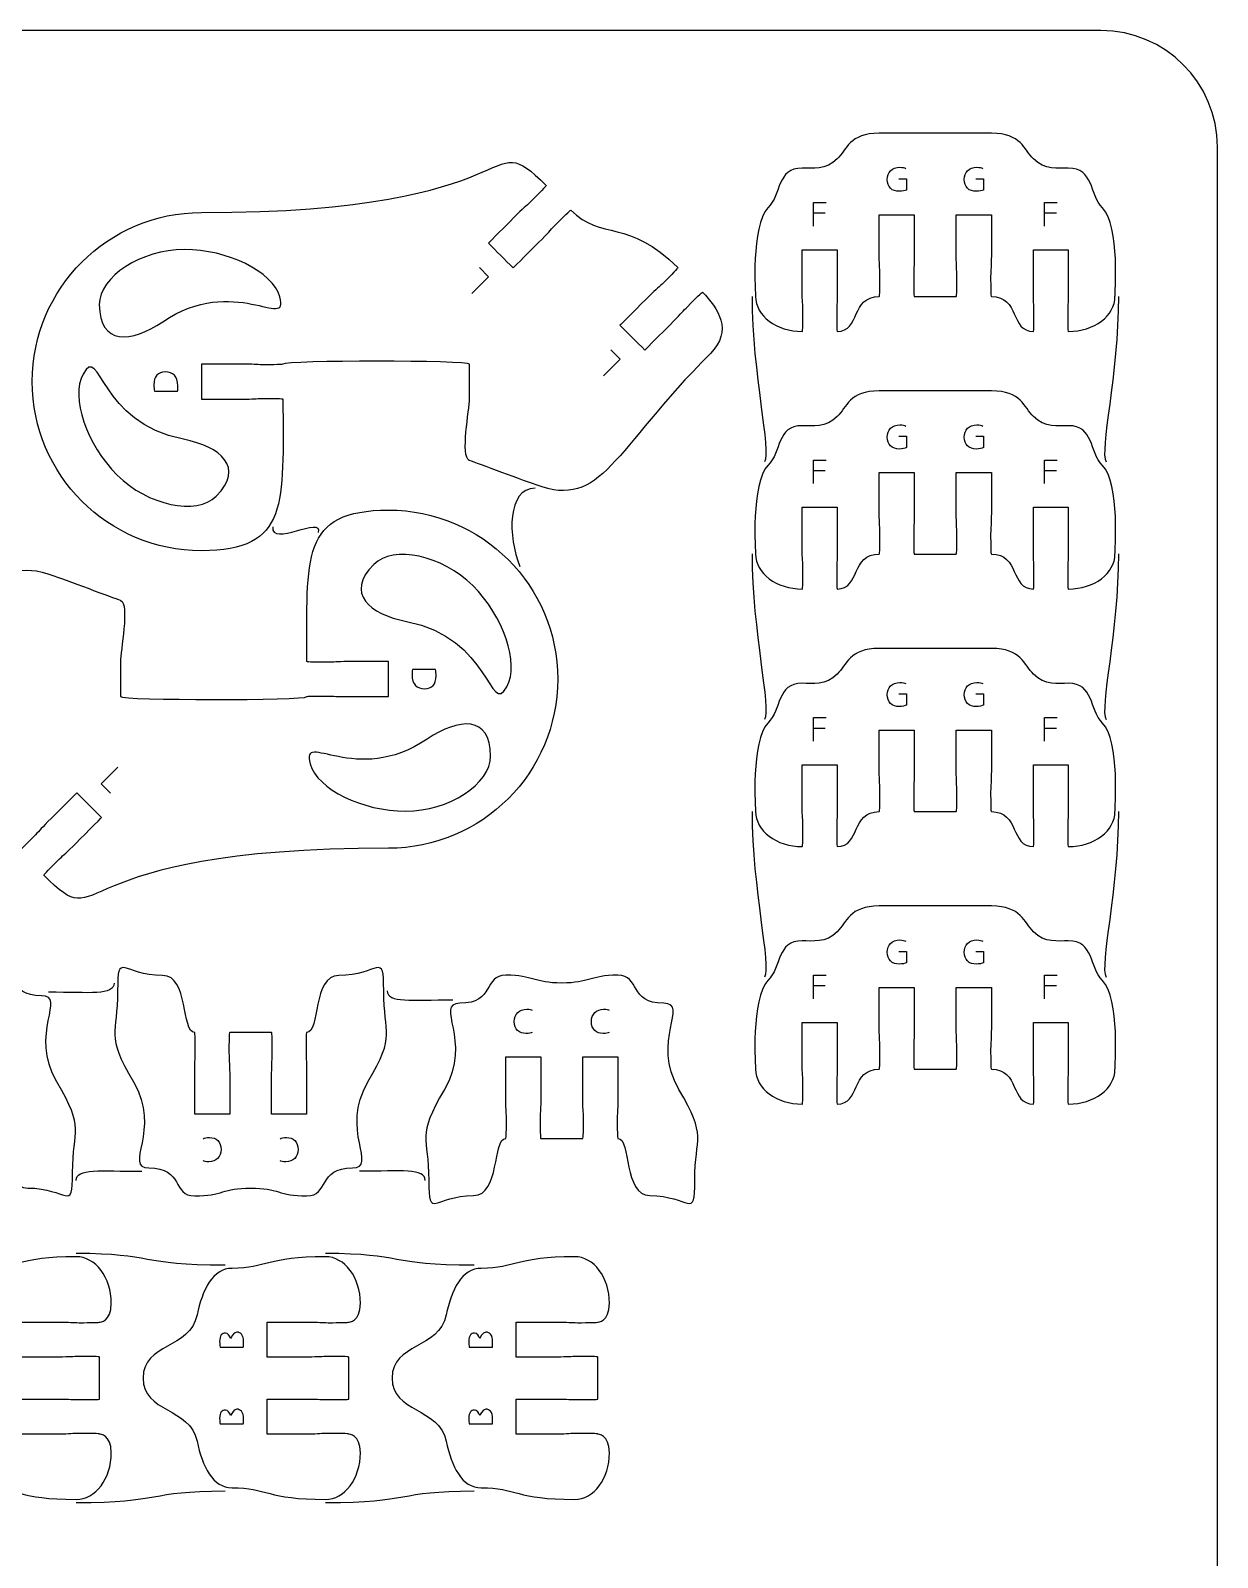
# Model space of a CAD drawing. Extents: x 0 to 250, y 0 to 300.
# Drawn here: x 148.3 to 250, y 169.1 to 300.1 of the extents above; entities that cross this region are included whole.
import ezdxf

# ---------------------------------------------------------------- set-up
doc = ezdxf.new("R2010")
doc.units = 0
doc.header["$MEASUREMENT"] = 0
doc.layers.add('DEFAULT', color=7, linetype='CONTINUOUS')

msp = doc.modelspace()

# ---------------------------------------------------------------- linework, layer by layer
at = {"layer": 'DEFAULT', "color": 250}
for points in [[(215.4, 283.28), (215.4, 285.3), (216.49, 285.3)], [(215.4, 284.41), (216.42, 284.41)], [(235.22, 283.28), (235.22, 285.3), (236.31, 285.3)], [(235.22, 284.41), (236.25, 284.41)], [(186.75, 279.72), (187.55, 278.92), (186.12, 277.49)], [(198.04, 272.67), (198.84, 271.87), (197.41, 270.45)], [(215.4, 261.19), (215.4, 263.21), (216.49, 263.21)], [(215.4, 262.32), (216.42, 262.32)], [(235.22, 261.19), (235.22, 263.21), (236.31, 263.21)], [(235.22, 262.32), (236.25, 262.32)], [(215.4, 239.1), (215.4, 241.12), (216.49, 241.12)], [(235.22, 239.1), (235.22, 241.12), (236.31, 241.12)], [(215.4, 240.23), (216.42, 240.23)], [(235.22, 240.23), (236.25, 240.23)], [(155.13, 234.65), (154.33, 235.44), (155.76, 236.87)], [(215.4, 217.01), (215.4, 219.03), (216.49, 219.03)], [(235.22, 217.01), (235.22, 219.03), (236.31, 219.03)], [(215.4, 218.14), (216.42, 218.14)], [(235.22, 218.14), (236.25, 218.14)]]:
    msp.add_lwpolyline(points, dxfattribs=at)
at = {"layer": 'DEFAULT', "color": 1}
for points, knots in [([(240.05, 0.05), (163.38, 0.05), (86.72, 0.05), (10.05, 0.05), (4.53, 0.05), (0.05, 4.53), (0.05, 10.05), (0.05, 103.38), (0.05, 196.72), (0.05, 290.05), (0.05, 295.57), (4.53, 300.05), (10.05, 300.05), (86.72, 300.05), (163.38, 300.05), (240.05, 300.05), (245.57, 300.05), (250.05, 295.57), (250.05, 290.05), (250.05, 196.72), (250.05, 103.38), (250.05, 10.05), (250.05, 4.53), (245.57, 0.05), (240.05, 0.05)], [0, 0, 0, 0, 651.968, 651.968, 651.968, 652.968, 652.968, 652.968, 1446.668, 1446.668, 1446.668, 1447.668, 1447.668, 1447.668, 2099.636, 2099.636, 2099.636, 2100.636, 2100.636, 2100.636, 2894.336, 2894.336, 2894.336, 2895.336, 2895.336, 2895.336, 2895.336]), ([(203.41, 275.12), (202.59, 274.3), (201.76, 273.47), (200.94, 272.65), (200.23, 273.35), (199.52, 274.06), (198.81, 274.77), (198.81, 274.77), (200.67, 276.63), (201.29, 277.25), (201.97, 277.93), (202.15, 278.03), (202.57, 278.45), (203.25, 279.13), (203.8, 279.68), (203.77, 279.72), (199.55, 283.93), (197.2, 282.04), (194.6, 284.64), (194.52, 284.62), (193.98, 284.09), (193.33, 283.44), (192.91, 283.02), (192.81, 282.85), (192.13, 282.17), (191.3, 281.34), (190.47, 280.52), (189.65, 279.69), (188.94, 280.4), (188.23, 281.11), (187.53, 281.82), (188.35, 282.64), (189.18, 283.47), (190, 284.29), (190.69, 284.98), (190.86, 285.08), (191.28, 285.49), (191.93, 286.14), (192.46, 286.68), (192.48, 286.76), (186.93, 292.3), (191.82, 284.44), (162.91, 284.44), (154.91, 284.44), (148.41, 277.95), (148.41, 269.94), (148.41, 261.93), (154.91, 255.44), (162.91, 255.44), (170.5, 255.44), (169.91, 259.51), (169.91, 268.44), (169.91, 268.49), (169.13, 268.49), (168.16, 268.49), (167.58, 268.49), (167.38, 268.44), (166.42, 268.44), (165.54, 268.44), (162.91, 268.44), (162.91, 268.44), (162.91, 269.44), (162.91, 270.44), (162.91, 271.44), (164.08, 271.44), (165.25, 271.44), (166.42, 271.44), (167.38, 271.44), (167.57, 271.39), (168.16, 271.39), (169.13, 271.39), (169.91, 271.39), (169.91, 271.44), (170.03, 271.77), (185.91, 271.77), (185.91, 271.44), (185.91, 270.44), (185.91, 269.44), (185.91, 268.44), (185.91, 267.63), (185.1, 263.47), (185.89, 263.18), (185.89, 263.18), (190.18, 261.61), (191.61, 261.08), (197.32, 258.98), (198.13, 263.92), (206.57, 272.36), (208.51, 274.3), (207.23, 276.25), (205.89, 277.6), (205.86, 277.63), (205.3, 277.08), (204.62, 276.39), (204.2, 275.98), (204.1, 275.81), (203.41, 275.12)], [1, 1, 1, 1, 10.929901, 10.929901, 10.929901, 19.440638, 19.440638, 19.440638, 20.440638, 20.440638, 20.440638, 21.440638, 21.440638, 21.440638, 22.440638, 22.440638, 22.440638, 23.440638, 23.440638, 23.440638, 24.440638, 24.440638, 24.440638, 25.440638, 25.440638, 25.440638, 35.369831, 35.369831, 35.369831, 43.879154, 43.879154, 43.879154, 53.809055, 53.809055, 53.809055, 54.809055, 54.809055, 54.809055, 55.809055, 55.809055, 55.809055, 56.809055, 56.809055, 56.809055, 57.809055, 57.809055, 57.809055, 58.809055, 58.809055, 58.809055, 59.809055, 59.809055, 59.809055, 60.809055, 60.809055, 60.809055, 61.809055, 61.809055, 61.809055, 62.809055, 62.809055, 62.809055, 71.316058, 71.316058, 71.316058, 81.258058, 81.258058, 81.258058, 82.258058, 82.258058, 82.258058, 83.258058, 83.258058, 83.258058, 84.258058, 84.258058, 84.258058, 92.757058, 92.757058, 92.757058, 93.757058, 93.757058, 93.757058, 94.757058, 94.757058, 94.757058, 95.757058, 95.757058, 95.757058, 96.757058, 96.757058, 96.757058, 97.757058, 97.757058, 97.757058, 98.757058, 98.757058, 98.757058, 98.757058]), ([(211.5, 284.84), (212.68, 286.02), (212.23, 288.25), (214.44, 288.25), (215.32, 288.25), (216.45, 288.04), (217.45, 289.04), (218.24, 289.83), (218.48, 291.24), (221.05, 291.24), (224.25, 291.24), (227.45, 291.24), (230.66, 291.24), (233.23, 291.24), (233.47, 289.83), (234.26, 289.04), (235.26, 288.04), (236.39, 288.25), (237.26, 288.25), (239.48, 288.25), (239.03, 286.02), (240.2, 284.84), (241.7, 283.35), (241.26, 277.25), (241.26, 277.25), (241.26, 275.59), (239.48, 274.24), (237.26, 274.24), (237.21, 274.24), (237.21, 275.03), (237.21, 275.99), (237.21, 276.58), (237.26, 276.78), (237.26, 277.74), (237.26, 278.91), (237.26, 280.08), (237.26, 281.25), (236.26, 281.25), (235.26, 281.25), (234.26, 281.25), (234.26, 280.08), (234.26, 278.91), (234.26, 277.74), (234.26, 276.78), (234.31, 276.58), (234.31, 275.99), (234.31, 275.03), (234.31, 274.24), (234.26, 274.24), (232.27, 274.24), (233.1, 277.24), (230.66, 277.24), (230.6, 277.24), (230.6, 278.03), (230.6, 278.99), (230.6, 279.58), (230.66, 279.77), (230.66, 280.74), (230.66, 281.91), (230.66, 283.08), (230.66, 284.24), (229.66, 284.24), (228.66, 284.24), (227.65, 284.24), (227.65, 283.08), (227.65, 281.91), (227.65, 280.74), (227.65, 279.77), (227.7, 279.58), (227.7, 278.99), (227.7, 278.03), (227.7, 277.24), (227.65, 277.24), (226.45, 277.24), (225.25, 277.24), (224.05, 277.24), (224, 277.24), (224, 278.03), (224, 278.99), (224, 279.58), (224.05, 279.77), (224.05, 280.74), (224.05, 281.91), (224.05, 283.08), (224.05, 284.24), (223.05, 284.24), (222.05, 284.24), (221.05, 284.24), (221.05, 283.08), (221.05, 281.91), (221.05, 280.74), (221.05, 279.77), (221.1, 279.58), (221.1, 278.99), (221.1, 278.03), (221.1, 277.24), (221.05, 277.24), (218.6, 277.24), (219.44, 274.24), (217.45, 274.24), (217.4, 274.24), (217.4, 275.03), (217.4, 275.99), (217.4, 276.58), (217.45, 276.78), (217.45, 277.74), (217.45, 278.91), (217.45, 280.08), (217.45, 281.25), (216.44, 281.25), (215.44, 281.25), (214.44, 281.25), (214.44, 280.08), (214.44, 278.91), (214.44, 277.74), (214.44, 276.78), (214.5, 276.58), (214.5, 275.99), (214.5, 275.03), (214.5, 274.24), (214.44, 274.24), (212.23, 274.24), (210.44, 275.59), (210.44, 277.25), (210.44, 277.25), (210.01, 283.35), (211.5, 284.84)], [1, 1, 1, 1, 2, 2, 2, 3, 3, 3, 4, 4, 4, 31.23, 31.23, 31.23, 32.23, 32.23, 32.23, 33.23, 33.23, 33.23, 34.23, 34.23, 34.23, 35.23, 35.23, 35.23, 36.23, 36.23, 36.23, 37.23, 37.23, 37.23, 38.23, 38.23, 38.23, 48.16, 48.16, 48.16, 56.67, 56.67, 56.67, 66.6, 66.6, 66.6, 67.6, 67.6, 67.6, 68.6, 68.6, 68.6, 69.6, 69.6, 69.6, 70.6, 70.6, 70.6, 71.6, 71.6, 71.6, 81.53, 81.53, 81.53, 90.04, 90.04, 90.04, 99.97, 99.97, 99.97, 100.97, 100.97, 100.97, 101.97, 101.97, 101.97, 112.18, 112.18, 112.18, 113.18, 113.18, 113.18, 114.18, 114.18, 114.18, 124.11, 124.11, 124.11, 132.62, 132.62, 132.62, 142.55, 142.55, 142.55, 143.55, 143.55, 143.55, 144.55, 144.55, 144.55, 145.55, 145.55, 145.55, 146.55, 146.55, 146.55, 147.55, 147.55, 147.55, 157.48, 157.48, 157.48, 165.99, 165.99, 165.99, 175.92, 175.92, 175.92, 176.92, 176.92, 176.92, 177.92, 177.92, 177.92, 178.92, 178.92, 178.92, 179.92, 179.92, 179.92, 179.92]), ([(169.64, 277.2), (170.47, 274.27), (165.7, 279.21), (159.6, 275.08), (156.9, 273.26), (154.16, 273.05), (154.16, 276.54), (154.16, 278.93), (157.76, 281.27), (161.45, 281.27), (165.14, 281.27), (169.02, 279.4), (169.64, 277.2)], [1, 1, 1, 1, 2, 2, 2, 3, 3, 3, 4, 4, 4, 5, 5, 5, 5]), ([(164.19, 260.11), (162.5, 258.42), (158.3, 259.32), (155.69, 261.92), (153.08, 264.53), (151.66, 268.6), (152.77, 270.59), (154.26, 273.25), (154.14, 266.38), (161.37, 264.99), (164.57, 264.37), (166.66, 262.58), (164.19, 260.11)], [1, 1, 1, 1, 2, 2, 2, 3, 3, 3, 4, 4, 4, 5, 5, 5, 5]), ([(211.5, 262.75), (212.68, 263.93), (212.23, 266.16), (214.44, 266.16), (215.32, 266.16), (216.45, 265.95), (217.45, 266.94), (218.24, 267.74), (218.48, 269.15), (221.05, 269.15), (224.25, 269.15), (227.45, 269.15), (230.66, 269.15), (233.23, 269.15), (233.47, 267.74), (234.26, 266.94), (235.26, 265.95), (236.39, 266.16), (237.26, 266.16), (239.48, 266.16), (239.03, 263.93), (240.2, 262.75), (241.7, 261.26), (241.26, 255.16), (241.26, 255.16), (241.26, 253.5), (239.48, 252.15), (237.26, 252.15), (237.21, 252.15), (237.21, 252.94), (237.21, 253.9), (237.21, 254.49), (237.26, 254.69), (237.26, 255.65), (237.26, 256.82), (237.26, 257.99), (237.26, 259.16), (236.26, 259.16), (235.26, 259.16), (234.26, 259.16), (234.26, 257.99), (234.26, 256.82), (234.26, 255.65), (234.26, 254.69), (234.31, 254.49), (234.31, 253.9), (234.31, 252.94), (234.31, 252.15), (234.26, 252.15), (232.27, 252.15), (233.1, 255.15), (230.66, 255.15), (230.6, 255.15), (230.6, 255.93), (230.6, 256.9), (230.6, 257.49), (230.66, 257.68), (230.66, 258.65), (230.66, 259.82), (230.66, 260.99), (230.66, 262.15), (229.66, 262.15), (228.66, 262.15), (227.65, 262.15), (227.65, 260.99), (227.65, 259.82), (227.65, 258.65), (227.65, 257.68), (227.7, 257.49), (227.7, 256.9), (227.7, 255.93), (227.7, 255.15), (227.65, 255.15), (226.45, 255.15), (225.25, 255.15), (224.05, 255.15), (224, 255.15), (224, 255.93), (224, 256.9), (224, 257.49), (224.05, 257.68), (224.05, 258.65), (224.05, 259.82), (224.05, 260.99), (224.05, 262.15), (223.05, 262.15), (222.05, 262.15), (221.05, 262.15), (221.05, 260.99), (221.05, 259.82), (221.05, 258.65), (221.05, 257.68), (221.1, 257.49), (221.1, 256.9), (221.1, 255.93), (221.1, 255.15), (221.05, 255.15), (218.6, 255.15), (219.44, 252.15), (217.45, 252.15), (217.4, 252.15), (217.4, 252.94), (217.4, 253.9), (217.4, 254.49), (217.45, 254.69), (217.45, 255.65), (217.45, 256.82), (217.45, 257.99), (217.45, 259.16), (216.44, 259.16), (215.44, 259.16), (214.44, 259.16), (214.44, 257.99), (214.44, 256.82), (214.44, 255.65), (214.44, 254.69), (214.5, 254.49), (214.5, 253.9), (214.5, 252.94), (214.5, 252.15), (214.44, 252.15), (212.23, 252.15), (210.44, 253.5), (210.44, 255.16), (210.44, 255.16), (210.01, 261.26), (211.5, 262.75)], [1, 1, 1, 1, 2, 2, 2, 3, 3, 3, 4, 4, 4, 31.23, 31.23, 31.23, 32.23, 32.23, 32.23, 33.23, 33.23, 33.23, 34.23, 34.23, 34.23, 35.23, 35.23, 35.23, 36.23, 36.23, 36.23, 37.23, 37.23, 37.23, 38.23, 38.23, 38.23, 48.16, 48.16, 48.16, 56.67, 56.67, 56.67, 66.6, 66.6, 66.6, 67.6, 67.6, 67.6, 68.6, 68.6, 68.6, 69.6, 69.6, 69.6, 70.6, 70.6, 70.6, 71.6, 71.6, 71.6, 81.53, 81.53, 81.53, 90.04, 90.04, 90.04, 99.97, 99.97, 99.97, 100.97, 100.97, 100.97, 101.97, 101.97, 101.97, 112.18, 112.18, 112.18, 113.18, 113.18, 113.18, 114.18, 114.18, 114.18, 124.11, 124.11, 124.11, 132.62, 132.62, 132.62, 142.55, 142.55, 142.55, 143.55, 143.55, 143.55, 144.55, 144.55, 144.55, 145.55, 145.55, 145.55, 146.55, 146.55, 146.55, 147.55, 147.55, 147.55, 157.48, 157.48, 157.48, 165.99, 165.99, 165.99, 175.92, 175.92, 175.92, 176.92, 176.92, 176.92, 177.92, 177.92, 177.92, 178.92, 178.92, 178.92, 179.92, 179.92, 179.92, 179.92]), ([(138.47, 239.24), (139.29, 240.07), (140.12, 240.89), (140.94, 241.72), (141.65, 241.01), (142.36, 240.3), (143.07, 239.6), (143.07, 239.6), (141.21, 237.74), (140.59, 237.12), (139.9, 236.44), (139.73, 236.34), (139.31, 235.92), (138.63, 235.24), (138.08, 234.68), (138.11, 234.65), (142.33, 230.43), (144.68, 232.33), (147.28, 229.72), (147.36, 229.74), (147.9, 230.27), (148.55, 230.93), (148.96, 231.34), (149.07, 231.51), (149.75, 232.2), (150.37, 232.82), (152.23, 234.67), (152.23, 234.67), (152.94, 233.96), (153.64, 233.26), (154.35, 232.55), (154.35, 232.55), (152.5, 230.69), (151.88, 230.07), (151.19, 229.39), (151.02, 229.29), (150.6, 228.87), (149.95, 228.22), (149.42, 227.69), (149.4, 227.6), (154.94, 222.06), (150.06, 229.93), (178.97, 229.92), (186.97, 229.92), (193.46, 236.41), (193.47, 244.42), (193.47, 252.43), (186.97, 258.92), (178.97, 258.92), (171.38, 258.92), (171.97, 254.86), (171.97, 245.93), (171.97, 245.87), (172.75, 245.87), (173.72, 245.87), (174.3, 245.88), (174.5, 245.92), (175.46, 245.93), (176.34, 245.93), (178.97, 245.93), (178.97, 245.93), (178.97, 244.92), (178.97, 243.92), (178.97, 242.92), (177.8, 242.92), (176.63, 242.92), (175.46, 242.92), (174.5, 242.92), (174.31, 242.97), (173.72, 242.97), (172.75, 242.97), (171.97, 242.97), (171.97, 242.92), (171.84, 242.59), (155.97, 242.6), (155.97, 242.92), (155.97, 243.92), (155.97, 244.92), (155.97, 245.92), (155.97, 246.73), (156.77, 250.9), (155.99, 251.18), (155.99, 251.18), (151.7, 252.76), (150.27, 253.29), (144.56, 255.39), (143.75, 250.45), (135.3, 242), (133.37, 240.07), (134.65, 238.11), (135.99, 236.77), (136.02, 236.74), (136.58, 237.29), (137.26, 237.97), (137.68, 238.39), (137.78, 238.56), (138.47, 239.24)], [0, 0, 0, 0, 9.929901, 9.929901, 9.929901, 18.440638, 18.440638, 18.440638, 19.440638, 19.440638, 19.440638, 20.440638, 20.440638, 20.440638, 21.440638, 21.440638, 21.440638, 22.440638, 22.440638, 22.440638, 23.440638, 23.440638, 23.440638, 24.440638, 24.440638, 24.440638, 25.440638, 25.440638, 25.440638, 33.949961, 33.949961, 33.949961, 34.949961, 34.949961, 34.949961, 35.949961, 35.949961, 35.949961, 36.949961, 36.949961, 36.949961, 37.949961, 37.949961, 37.949961, 38.949961, 38.949961, 38.949961, 39.949961, 39.949961, 39.949961, 40.949961, 40.949961, 40.949961, 41.949961, 41.949961, 41.949961, 42.949961, 42.949961, 42.949961, 43.949961, 43.949961, 43.949961, 52.456964, 52.456964, 52.456964, 62.398964, 62.398964, 62.398964, 63.398964, 63.398964, 63.398964, 64.398964, 64.398964, 64.398964, 65.398964, 65.398964, 65.398964, 73.898964, 73.898964, 73.898964, 74.898964, 74.898964, 74.898964, 75.898964, 75.898964, 75.898964, 76.898964, 76.898964, 76.898964, 77.898964, 77.898964, 77.898964, 78.898964, 78.898964, 78.898964, 79.898964, 79.898964, 79.898964, 79.898964]), ([(177.69, 254.25), (179.38, 255.95), (183.58, 255.05), (186.19, 252.44), (188.8, 249.83), (190.22, 245.77), (189.11, 243.77), (187.62, 241.11), (187.74, 247.99), (180.51, 249.38), (177.31, 249.99), (175.22, 251.79), (177.69, 254.25)], [1, 1, 1, 1, 2, 2, 2, 3, 3, 3, 4, 4, 4, 5, 5, 5, 5]), ([(211.5, 240.66), (212.68, 241.83), (212.23, 244.07), (214.44, 244.07), (215.32, 244.07), (216.45, 243.86), (217.45, 244.85), (218.24, 245.65), (218.48, 247.06), (221.05, 247.06), (224.25, 247.06), (227.45, 247.06), (230.66, 247.06), (233.23, 247.06), (233.47, 245.65), (234.26, 244.85), (235.26, 243.86), (236.39, 244.07), (237.26, 244.07), (239.48, 244.07), (239.03, 241.83), (240.2, 240.66), (241.7, 239.17), (241.26, 233.06), (241.26, 233.06), (241.26, 231.41), (239.48, 230.06), (237.26, 230.06), (237.21, 230.06), (237.21, 230.85), (237.21, 231.81), (237.21, 232.4), (237.26, 232.6), (237.26, 233.56), (237.26, 234.73), (237.26, 235.9), (237.26, 237.07), (236.26, 237.07), (235.26, 237.07), (234.26, 237.07), (234.26, 235.9), (234.26, 234.73), (234.26, 233.56), (234.26, 232.6), (234.31, 232.4), (234.31, 231.81), (234.31, 230.85), (234.31, 230.06), (234.26, 230.06), (232.27, 230.06), (233.1, 233.06), (230.66, 233.06), (230.6, 233.06), (230.6, 233.84), (230.6, 234.81), (230.6, 235.4), (230.66, 235.59), (230.66, 236.56), (230.66, 237.73), (230.66, 238.9), (230.66, 240.06), (229.66, 240.06), (228.66, 240.06), (227.65, 240.06), (227.65, 238.9), (227.65, 237.73), (227.65, 236.56), (227.65, 235.59), (227.7, 235.4), (227.7, 234.81), (227.7, 233.84), (227.7, 233.06), (227.65, 233.06), (226.45, 233.06), (225.25, 233.06), (224.05, 233.06), (224, 233.06), (224, 233.84), (224, 234.81), (224, 235.4), (224.05, 235.59), (224.05, 236.56), (224.05, 237.73), (224.05, 238.9), (224.05, 240.06), (223.05, 240.06), (222.05, 240.06), (221.05, 240.06), (221.05, 238.9), (221.05, 237.73), (221.05, 236.56), (221.05, 235.59), (221.1, 235.4), (221.1, 234.81), (221.1, 233.84), (221.1, 233.06), (221.05, 233.06), (218.6, 233.06), (219.44, 230.06), (217.45, 230.06), (217.4, 230.06), (217.4, 230.85), (217.4, 231.81), (217.4, 232.4), (217.45, 232.6), (217.45, 233.56), (217.45, 234.73), (217.45, 235.9), (217.45, 237.07), (216.44, 237.07), (215.44, 237.07), (214.44, 237.07), (214.44, 235.9), (214.44, 234.73), (214.44, 233.56), (214.44, 232.6), (214.5, 232.4), (214.5, 231.81), (214.5, 230.85), (214.5, 230.06), (214.44, 230.06), (212.23, 230.06), (210.44, 231.41), (210.44, 233.06), (210.44, 233.06), (210.01, 239.17), (211.5, 240.66)], [1, 1, 1, 1, 2, 2, 2, 3, 3, 3, 4, 4, 4, 31.23, 31.23, 31.23, 32.23, 32.23, 32.23, 33.23, 33.23, 33.23, 34.23, 34.23, 34.23, 35.23, 35.23, 35.23, 36.23, 36.23, 36.23, 37.23, 37.23, 37.23, 38.23, 38.23, 38.23, 48.16, 48.16, 48.16, 56.67, 56.67, 56.67, 66.6, 66.6, 66.6, 67.6, 67.6, 67.6, 68.6, 68.6, 68.6, 69.6, 69.6, 69.6, 70.6, 70.6, 70.6, 71.6, 71.6, 71.6, 81.53, 81.53, 81.53, 90.04, 90.04, 90.04, 99.97, 99.97, 99.97, 100.97, 100.97, 100.97, 101.97, 101.97, 101.97, 112.18, 112.18, 112.18, 113.18, 113.18, 113.18, 114.18, 114.18, 114.18, 124.11, 124.11, 124.11, 132.62, 132.62, 132.62, 142.55, 142.55, 142.55, 143.55, 143.55, 143.55, 144.55, 144.55, 144.55, 145.55, 145.55, 145.55, 146.55, 146.55, 146.55, 147.55, 147.55, 147.55, 157.48, 157.48, 157.48, 165.99, 165.99, 165.99, 175.92, 175.92, 175.92, 176.92, 176.92, 176.92, 177.92, 177.92, 177.92, 178.92, 178.92, 178.92, 179.92, 179.92, 179.92, 179.92]), ([(172.24, 237.16), (171.41, 240.1), (176.18, 235.15), (182.28, 239.28), (184.98, 241.11), (187.72, 241.32), (187.72, 237.83), (187.72, 235.43), (184.11, 233.1), (180.43, 233.1), (176.74, 233.1), (172.86, 234.97), (172.24, 237.16)], [1, 1, 1, 1, 2, 2, 2, 3, 3, 3, 4, 4, 4, 5, 5, 5, 5]), ([(211.5, 218.57), (212.68, 219.74), (212.23, 221.98), (214.44, 221.98), (215.32, 221.98), (216.45, 221.77), (217.45, 222.76), (218.24, 223.56), (218.48, 224.97), (221.05, 224.97), (224.25, 224.97), (227.45, 224.97), (230.66, 224.97), (233.23, 224.97), (233.47, 223.56), (234.26, 222.76), (235.26, 221.77), (236.39, 221.98), (237.26, 221.98), (239.48, 221.98), (239.03, 219.74), (240.2, 218.57), (241.7, 217.08), (241.26, 210.97), (241.26, 210.97), (241.26, 209.32), (239.48, 207.97), (237.26, 207.97), (237.21, 207.97), (237.21, 208.76), (237.21, 209.72), (237.21, 210.31), (237.26, 210.51), (237.26, 211.47), (237.26, 212.64), (237.26, 213.81), (237.26, 214.98), (236.26, 214.98), (235.26, 214.98), (234.26, 214.98), (234.26, 213.81), (234.26, 212.64), (234.26, 211.47), (234.26, 210.51), (234.31, 210.31), (234.31, 209.72), (234.31, 208.76), (234.31, 207.97), (234.26, 207.97), (232.27, 207.97), (233.1, 210.97), (230.66, 210.97), (230.6, 210.97), (230.6, 211.75), (230.6, 212.72), (230.6, 213.31), (230.66, 213.5), (230.66, 214.47), (230.66, 215.64), (230.66, 216.81), (230.66, 217.97), (229.66, 217.97), (228.66, 217.97), (227.65, 217.97), (227.65, 216.81), (227.65, 215.64), (227.65, 214.47), (227.65, 213.5), (227.7, 213.31), (227.7, 212.72), (227.7, 211.75), (227.7, 210.97), (227.65, 210.97), (226.45, 210.97), (225.25, 210.97), (224.05, 210.97), (224, 210.97), (224, 211.75), (224, 212.72), (224, 213.31), (224.05, 213.5), (224.05, 214.47), (224.05, 215.64), (224.05, 216.81), (224.05, 217.97), (223.05, 217.97), (222.05, 217.97), (221.05, 217.97), (221.05, 216.81), (221.05, 215.64), (221.05, 214.47), (221.05, 213.5), (221.1, 213.31), (221.1, 212.72), (221.1, 211.75), (221.1, 210.97), (221.05, 210.97), (218.6, 210.97), (219.44, 207.97), (217.45, 207.97), (217.4, 207.97), (217.4, 208.76), (217.4, 209.72), (217.4, 210.31), (217.45, 210.51), (217.45, 211.47), (217.45, 212.64), (217.45, 213.81), (217.45, 214.98), (216.44, 214.98), (215.44, 214.98), (214.44, 214.98), (214.44, 213.81), (214.44, 212.64), (214.44, 211.47), (214.44, 210.51), (214.5, 210.31), (214.5, 209.72), (214.5, 208.76), (214.5, 207.97), (214.44, 207.97), (212.23, 207.97), (210.44, 209.32), (210.44, 210.97), (210.44, 210.97), (210.01, 217.08), (211.5, 218.57)], [1, 1, 1, 1, 2, 2, 2, 3, 3, 3, 4, 4, 4, 31.23, 31.23, 31.23, 32.23, 32.23, 32.23, 33.23, 33.23, 33.23, 34.23, 34.23, 34.23, 35.23, 35.23, 35.23, 36.23, 36.23, 36.23, 37.23, 37.23, 37.23, 38.23, 38.23, 38.23, 48.16, 48.16, 48.16, 56.67, 56.67, 56.67, 66.6, 66.6, 66.6, 67.6, 67.6, 67.6, 68.6, 68.6, 68.6, 69.6, 69.6, 69.6, 70.6, 70.6, 70.6, 71.6, 71.6, 71.6, 81.53, 81.53, 81.53, 90.04, 90.04, 90.04, 99.97, 99.97, 99.97, 100.97, 100.97, 100.97, 101.97, 101.97, 101.97, 112.18, 112.18, 112.18, 113.18, 113.18, 113.18, 114.18, 114.18, 114.18, 124.11, 124.11, 124.11, 132.62, 132.62, 132.62, 142.55, 142.55, 142.55, 143.55, 143.55, 143.55, 144.55, 144.55, 144.55, 145.55, 145.55, 145.55, 146.55, 146.55, 146.55, 147.55, 147.55, 147.55, 157.48, 157.48, 157.48, 165.99, 165.99, 165.99, 175.92, 175.92, 175.92, 176.92, 176.92, 176.92, 177.92, 177.92, 177.92, 178.92, 178.92, 178.92, 179.92, 179.92, 179.92, 179.92]), ([(171.94, 214.11), (173.11, 214.11), (172.42, 219.01), (174.7, 219.01), (178.14, 219.01), (178.55, 221.19), (178.55, 217.7), (178.55, 213.84), (179.66, 214.08), (177.2, 209.89), (174.76, 205.75), (178.12, 202.51), (175.87, 202.51), (172.88, 202.51), (173.89, 200.1), (171.94, 200.1), (169.54, 200.1), (169.54, 200.78), (167.14, 200.78), (164.74, 200.78), (164.74, 200.1), (162.34, 200.1), (160.4, 200.1), (161.4, 202.51), (158.41, 202.51), (156.17, 202.51), (159.52, 205.75), (157.09, 209.89), (154.62, 214.08), (155.73, 213.84), (155.73, 217.7), (155.73, 221.19), (156.14, 219.01), (159.59, 219.01), (161.87, 219.01), (161.17, 214.11), (162.34, 214.11), (162.38, 214.11), (162.38, 213.32), (162.38, 212.36), (162.38, 211.77), (162.34, 211.57), (162.34, 210.61), (162.34, 209.44), (162.34, 208.27), (162.34, 207.11), (163.34, 207.11), (164.34, 207.11), (165.34, 207.11), (165.34, 208.27), (165.34, 209.44), (165.34, 210.61), (165.34, 211.57), (165.28, 211.77), (165.28, 212.36), (165.28, 213.32), (165.28, 214.11), (165.34, 214.11), (166.54, 214.11), (167.74, 214.11), (168.94, 214.11), (168.99, 214.11), (168.99, 213.32), (168.99, 212.36), (168.99, 211.77), (168.94, 211.57), (168.94, 210.61), (168.94, 209.44), (168.94, 208.27), (168.94, 207.11), (169.94, 207.11), (170.94, 207.11), (171.94, 207.11), (171.94, 208.27), (171.94, 209.44), (171.94, 210.61), (171.94, 211.57), (171.89, 211.77), (171.89, 212.36), (171.89, 213.32), (171.89, 214.11), (171.94, 214.11)], [1, 1, 1, 1, 2, 2, 2, 3, 3, 3, 4, 4, 4, 5, 5, 5, 6, 6, 6, 7, 7, 7, 8, 8, 8, 9, 9, 9, 10, 10, 10, 11, 11, 11, 12, 12, 12, 13, 13, 13, 14, 14, 14, 15, 15, 15, 24.93, 24.93, 24.93, 33.44, 33.44, 33.44, 43.37, 43.37, 43.37, 44.37, 44.37, 44.37, 45.37, 45.37, 45.37, 55.58, 55.58, 55.58, 56.58, 56.58, 56.58, 57.58, 57.58, 57.58, 67.51, 67.51, 67.51, 76.02, 76.02, 76.02, 85.95, 85.95, 85.95, 86.95, 86.95, 86.95, 87.95, 87.95, 87.95, 87.95]), ([(135.66, 205.68), (134.5, 205.68), (135.19, 200.78), (132.91, 200.78), (129.46, 200.78), (129.05, 198.6), (129.05, 202.08), (129.05, 205.94), (127.94, 205.71), (130.41, 209.89), (132.84, 214.04), (129.48, 217.27), (131.73, 217.27), (134.72, 217.27), (133.72, 219.68), (135.66, 219.68), (138.06, 219.68), (138.06, 219.01), (140.46, 219.01), (142.87, 219.01), (142.87, 219.68), (145.27, 219.68), (147.21, 219.68), (146.2, 217.27), (149.2, 217.27), (151.44, 217.27), (148.08, 214.04), (150.52, 209.89), (152.98, 205.71), (151.87, 205.94), (151.87, 202.08), (151.87, 198.6), (151.46, 200.78), (148.02, 200.78), (145.74, 200.78), (146.43, 205.68), (145.27, 205.68), (145.22, 205.68), (145.22, 206.46), (145.22, 207.43), (145.22, 208.02), (145.27, 208.21), (145.27, 209.18), (145.27, 210.35), (145.27, 211.51), (145.27, 212.68), (144.27, 212.68), (143.27, 212.68), (142.27, 212.68), (142.27, 211.51), (142.27, 210.35), (142.27, 209.18), (142.27, 208.21), (142.32, 208.02), (142.32, 207.43), (142.32, 206.46), (142.32, 205.68), (142.27, 205.68), (141.07, 205.68), (139.86, 205.68), (138.66, 205.68), (138.61, 205.68), (138.61, 206.46), (138.61, 207.43), (138.61, 208.02), (138.66, 208.21), (138.66, 209.18), (138.66, 210.35), (138.66, 211.51), (138.66, 212.68), (137.66, 212.68), (136.66, 212.68), (135.66, 212.68), (135.66, 211.51), (135.66, 210.35), (135.66, 209.18), (135.66, 208.21), (135.71, 208.02), (135.71, 207.43), (135.71, 206.46), (135.71, 205.68), (135.66, 205.68)], [1, 1, 1, 1, 2, 2, 2, 3, 3, 3, 4, 4, 4, 5, 5, 5, 6, 6, 6, 7, 7, 7, 8, 8, 8, 9, 9, 9, 10, 10, 10, 11, 11, 11, 12, 12, 12, 13, 13, 13, 14, 14, 14, 15, 15, 15, 24.93, 24.93, 24.93, 33.44, 33.44, 33.44, 43.37, 43.37, 43.37, 44.37, 44.37, 44.37, 45.37, 45.37, 45.37, 55.58, 55.58, 55.58, 56.58, 56.58, 56.58, 57.58, 57.58, 57.58, 67.51, 67.51, 67.51, 76.02, 76.02, 76.02, 85.95, 85.95, 85.95, 86.95, 86.95, 86.95, 87.95, 87.95, 87.95, 87.95]), ([(189.02, 205.03), (187.86, 205.03), (188.54, 200.13), (186.26, 200.13), (182.82, 200.13), (182.41, 197.94), (182.41, 201.43), (182.41, 205.29), (181.3, 205.06), (183.76, 209.24), (186.2, 213.39), (182.84, 216.62), (185.09, 216.62), (188.08, 216.62), (187.08, 219.03), (189.02, 219.03), (191.42, 219.03), (191.42, 218.36), (193.82, 218.36), (196.22, 218.36), (196.22, 219.03), (198.63, 219.03), (200.57, 219.03), (199.56, 216.62), (202.56, 216.62), (204.8, 216.62), (201.44, 213.39), (203.87, 209.24), (206.34, 205.06), (205.23, 205.29), (205.23, 201.43), (205.23, 197.94), (204.82, 200.13), (201.37, 200.13), (199.09, 200.13), (199.79, 205.03), (198.63, 205.03), (198.58, 205.03), (198.58, 205.81), (198.58, 206.78), (198.58, 207.37), (198.63, 207.56), (198.63, 208.53), (198.63, 209.7), (198.63, 210.86), (198.63, 212.03), (197.62, 212.03), (196.62, 212.03), (195.62, 212.03), (195.62, 210.86), (195.62, 209.7), (195.62, 208.53), (195.62, 207.56), (195.68, 207.37), (195.68, 206.78), (195.68, 205.81), (195.68, 205.03), (195.62, 205.03), (194.42, 205.03), (193.22, 205.03), (192.02, 205.03), (191.97, 205.03), (191.97, 205.81), (191.97, 206.78), (191.97, 207.37), (192.02, 207.56), (192.02, 208.53), (192.02, 209.7), (192.02, 210.86), (192.02, 212.03), (191.02, 212.03), (190.02, 212.03), (189.02, 212.03), (189.02, 210.86), (189.02, 209.7), (189.02, 208.53), (189.02, 207.56), (189.07, 207.37), (189.07, 206.78), (189.07, 205.81), (189.07, 205.03), (189.02, 205.03)], [1, 1, 1, 1, 2, 2, 2, 3, 3, 3, 4, 4, 4, 5, 5, 5, 6, 6, 6, 7, 7, 7, 8, 8, 8, 9, 9, 9, 10, 10, 10, 11, 11, 11, 12, 12, 12, 13, 13, 13, 14, 14, 14, 15, 15, 15, 24.93, 24.93, 24.93, 33.44, 33.44, 33.44, 43.37, 43.37, 43.37, 44.37, 44.37, 44.37, 45.37, 45.37, 45.37, 55.58, 55.58, 55.58, 56.58, 56.58, 56.58, 57.58, 57.58, 57.58, 67.51, 67.51, 67.51, 76.02, 76.02, 76.02, 85.95, 85.95, 85.95, 86.95, 86.95, 86.95, 87.95, 87.95, 87.95, 87.95]), ([(154.19, 189.28), (154.19, 189.23), (153.4, 189.23), (152.44, 189.23), (151.85, 189.23), (151.65, 189.28), (150.69, 189.28), (149.52, 189.28), (148.35, 189.28), (147.18, 189.28), (147.18, 188.28), (147.18, 187.28), (147.18, 186.28), (148.35, 186.28), (149.52, 186.28), (150.69, 186.28), (151.65, 186.28), (151.85, 186.33), (152.44, 186.33), (153.4, 186.33), (154.19, 186.33), (154.19, 186.28), (154.19, 185.08), (154.19, 183.88), (154.19, 182.68), (154.19, 182.63), (153.4, 182.63), (152.44, 182.63), (151.85, 182.63), (151.65, 182.68), (150.69, 182.68), (149.52, 182.68), (148.35, 182.68), (147.18, 182.68), (147.18, 181.68), (147.18, 180.68), (147.18, 179.67), (148.35, 179.67), (149.52, 179.67), (150.69, 179.67), (151.65, 179.67), (151.85, 179.73), (152.44, 179.73), (153.4, 179.73), (154.19, 179.73), (154.19, 179.67), (154.19, 179.67), (155.19, 179.67), (155.19, 178.07), (155.19, 175.86), (153.84, 174.07), (152.18, 174.07), (147.18, 174.07), (147.18, 175.07), (144.18, 175.07), (142.52, 175.07), (141.63, 176.9), (141.18, 179.07), (140.57, 182), (136.55, 181.48), (136.55, 184.48), (136.55, 187.47), (140.57, 186.96), (141.18, 189.89), (141.63, 192.05), (142.52, 193.89), (144.18, 193.89), (147.18, 193.89), (147.18, 194.89), (152.18, 194.89), (153.84, 194.89), (155.19, 193.1), (155.19, 190.89), (155.19, 189.28), (154.19, 189.28), (154.19, 189.28)], [1, 1, 1, 1, 2, 2, 2, 3, 3, 3, 12.93, 12.93, 12.93, 21.44, 21.44, 21.44, 31.37, 31.37, 31.37, 32.37, 32.37, 32.37, 33.37, 33.37, 33.37, 43.58, 43.58, 43.58, 44.58, 44.58, 44.58, 45.58, 45.58, 45.58, 55.51, 55.51, 55.51, 64.02, 64.02, 64.02, 73.95, 73.95, 73.95, 74.95, 74.95, 74.95, 75.95, 75.95, 75.95, 76.95, 76.95, 76.95, 77.95, 77.95, 77.95, 78.95, 78.95, 78.95, 79.95, 79.95, 79.95, 80.95, 80.95, 80.95, 81.95, 81.95, 81.95, 82.95, 82.95, 82.95, 83.95, 83.95, 83.95, 84.95, 84.95, 84.95, 85.95, 85.95, 85.95, 85.95]), ([(175.55, 189.28), (175.55, 189.23), (174.77, 189.23), (173.8, 189.23), (173.21, 189.23), (173.02, 189.28), (172.05, 189.28), (170.88, 189.28), (169.71, 189.28), (168.55, 189.28), (168.55, 188.28), (168.55, 187.28), (168.55, 186.28), (169.71, 186.28), (170.88, 186.28), (172.05, 186.28), (173.02, 186.28), (173.21, 186.33), (173.8, 186.33), (174.77, 186.33), (175.55, 186.33), (175.55, 186.28), (175.55, 185.08), (175.55, 183.88), (175.55, 182.68), (175.55, 182.63), (174.77, 182.63), (173.8, 182.63), (173.21, 182.63), (173.02, 182.68), (172.05, 182.68), (170.88, 182.68), (169.71, 182.68), (168.55, 182.68), (168.55, 181.68), (168.55, 180.68), (168.55, 179.67), (169.71, 179.67), (170.88, 179.67), (172.05, 179.67), (173.02, 179.67), (173.21, 179.73), (173.8, 179.73), (174.77, 179.73), (175.55, 179.73), (175.55, 179.67), (175.55, 179.67), (176.55, 179.67), (176.55, 178.07), (176.55, 175.86), (175.2, 174.07), (173.55, 174.07), (168.55, 174.07), (168.55, 175.07), (165.55, 175.07), (163.89, 175.07), (162.99, 176.9), (162.54, 179.07), (161.94, 182), (157.91, 181.48), (157.91, 184.48), (157.91, 187.47), (161.94, 186.96), (162.54, 189.89), (162.99, 192.05), (163.89, 193.89), (165.55, 193.89), (168.55, 193.89), (168.55, 194.89), (173.55, 194.89), (175.2, 194.89), (176.55, 193.1), (176.55, 190.89), (176.55, 189.28), (175.55, 189.28), (175.55, 189.28)], [1, 1, 1, 1, 2, 2, 2, 3, 3, 3, 12.93, 12.93, 12.93, 21.44, 21.44, 21.44, 31.37, 31.37, 31.37, 32.37, 32.37, 32.37, 33.37, 33.37, 33.37, 43.58, 43.58, 43.58, 44.58, 44.58, 44.58, 45.58, 45.58, 45.58, 55.51, 55.51, 55.51, 64.02, 64.02, 64.02, 73.95, 73.95, 73.95, 74.95, 74.95, 74.95, 75.95, 75.95, 75.95, 76.95, 76.95, 76.95, 77.95, 77.95, 77.95, 78.95, 78.95, 78.95, 79.95, 79.95, 79.95, 80.95, 80.95, 80.95, 81.95, 81.95, 81.95, 82.95, 82.95, 82.95, 83.95, 83.95, 83.95, 84.95, 84.95, 84.95, 85.95, 85.95, 85.95, 85.95]), ([(196.91, 189.28), (196.91, 189.23), (196.13, 189.23), (195.16, 189.23), (194.57, 189.23), (194.38, 189.28), (193.41, 189.28), (192.24, 189.28), (191.08, 189.28), (189.91, 189.28), (189.91, 188.28), (189.91, 187.28), (189.91, 186.28), (191.08, 186.28), (192.24, 186.28), (193.41, 186.28), (194.38, 186.28), (194.57, 186.33), (195.16, 186.33), (196.13, 186.33), (196.91, 186.33), (196.91, 186.28), (196.91, 185.08), (196.91, 183.88), (196.91, 182.68), (196.91, 182.63), (196.13, 182.63), (195.16, 182.63), (194.57, 182.63), (194.38, 182.68), (193.41, 182.68), (192.24, 182.68), (191.08, 182.68), (189.91, 182.68), (189.91, 181.68), (189.91, 180.68), (189.91, 179.67), (191.08, 179.67), (192.24, 179.67), (193.41, 179.67), (194.38, 179.67), (194.57, 179.73), (195.16, 179.73), (196.13, 179.73), (196.91, 179.73), (196.91, 179.67), (196.91, 179.67), (197.91, 179.67), (197.91, 178.07), (197.91, 175.86), (196.57, 174.07), (194.91, 174.07), (189.91, 174.07), (189.91, 175.07), (186.91, 175.07), (185.25, 175.07), (184.35, 176.9), (183.91, 179.07), (183.3, 182), (179.27, 181.48), (179.27, 184.48), (179.27, 187.47), (183.3, 186.96), (183.91, 189.89), (184.35, 192.05), (185.25, 193.89), (186.91, 193.89), (189.91, 193.89), (189.91, 194.89), (194.91, 194.89), (196.57, 194.89), (197.91, 193.1), (197.91, 190.89), (197.91, 189.28), (196.91, 189.28), (196.91, 189.28)], [1, 1, 1, 1, 2, 2, 2, 3, 3, 3, 12.93, 12.93, 12.93, 21.44, 21.44, 21.44, 31.37, 31.37, 31.37, 32.37, 32.37, 32.37, 33.37, 33.37, 33.37, 43.58, 43.58, 43.58, 44.58, 44.58, 44.58, 45.58, 45.58, 45.58, 55.51, 55.51, 55.51, 64.02, 64.02, 64.02, 73.95, 73.95, 73.95, 74.95, 74.95, 74.95, 75.95, 75.95, 75.95, 76.95, 76.95, 76.95, 77.95, 77.95, 77.95, 78.95, 78.95, 78.95, 79.95, 79.95, 79.95, 80.95, 80.95, 80.95, 81.95, 81.95, 81.95, 82.95, 82.95, 82.95, 83.95, 83.95, 83.95, 84.95, 84.95, 84.95, 85.95, 85.95, 85.95, 85.95])]:
    msp.add_open_spline(points, degree=3, knots=knots, dxfattribs=at)
at = {"layer": 'DEFAULT', "color": 250}
for points, knots in [([(222.72, 287.34), (222.94, 287.34), (223.16, 287.34), (223.38, 287.34), (223.38, 287.01), (223.38, 286.69), (223.38, 286.37), (223.26, 286.32), (223.03, 286.26), (222.76, 286.26), (222.46, 286.26), (222.2, 286.33), (222.01, 286.52), (221.83, 286.69), (221.72, 286.96), (221.72, 287.27), (221.73, 287.88), (222.14, 288.32), (222.82, 288.32), (223.05, 288.32), (223.23, 288.27), (223.32, 288.23)], [0, 0, 0, 0, 1.887, 1.887, 1.887, 4.641, 4.641, 4.641, 5.641, 5.641, 5.641, 6.641, 6.641, 6.641, 7.641, 7.641, 7.641, 8.641, 8.641, 8.641, 9.641, 9.641, 9.641, 9.641]), ([(229.32, 287.34), (229.54, 287.34), (229.76, 287.34), (229.99, 287.34), (229.99, 287.01), (229.99, 286.69), (229.99, 286.37), (229.87, 286.32), (229.64, 286.26), (229.37, 286.26), (229.06, 286.26), (228.81, 286.33), (228.61, 286.52), (228.44, 286.69), (228.33, 286.96), (228.33, 287.27), (228.33, 287.88), (228.74, 288.32), (229.42, 288.32), (229.66, 288.32), (229.84, 288.27), (229.93, 288.23)], [0, 0, 0, 0, 1.887, 1.887, 1.887, 4.641, 4.641, 4.641, 5.641, 5.641, 5.641, 6.641, 6.641, 6.641, 7.641, 7.641, 7.641, 8.641, 8.641, 8.641, 9.641, 9.641, 9.641, 9.641]), ([(158.88, 269.11), (158.86, 269.27), (158.84, 269.46), (158.84, 269.66), (158.84, 270.04), (158.93, 270.3), (159.09, 270.48), (159.26, 270.66), (159.49, 270.77), (159.82, 270.77), (160.15, 270.77), (160.42, 270.67), (160.6, 270.48), (160.79, 270.29), (160.89, 269.98), (160.89, 269.58), (160.89, 269.4), (160.89, 269.24), (160.87, 269.11), (160.21, 269.11), (159.55, 269.11), (158.88, 269.11)], [0, 0, 0, 0, 1, 1, 1, 2, 2, 2, 3, 3, 3, 4, 4, 4, 5, 5, 5, 6, 6, 6, 11.635002, 11.635002, 11.635002, 11.635002]), ([(222.72, 265.25), (222.94, 265.25), (223.16, 265.25), (223.38, 265.25), (223.38, 264.92), (223.38, 264.6), (223.38, 264.28), (223.26, 264.23), (223.03, 264.16), (222.76, 264.16), (222.46, 264.16), (222.2, 264.24), (222.01, 264.43), (221.83, 264.6), (221.72, 264.87), (221.72, 265.18), (221.73, 265.79), (222.14, 266.23), (222.82, 266.23), (223.05, 266.23), (223.23, 266.18), (223.32, 266.13)], [0, 0, 0, 0, 1.887, 1.887, 1.887, 4.641, 4.641, 4.641, 5.641, 5.641, 5.641, 6.641, 6.641, 6.641, 7.641, 7.641, 7.641, 8.641, 8.641, 8.641, 9.641, 9.641, 9.641, 9.641]), ([(229.32, 265.25), (229.54, 265.25), (229.76, 265.25), (229.99, 265.25), (229.99, 264.92), (229.99, 264.6), (229.99, 264.28), (229.87, 264.23), (229.64, 264.16), (229.37, 264.16), (229.06, 264.16), (228.81, 264.24), (228.61, 264.43), (228.44, 264.6), (228.33, 264.87), (228.33, 265.18), (228.33, 265.79), (228.74, 266.23), (229.42, 266.23), (229.66, 266.23), (229.84, 266.18), (229.93, 266.13)], [0, 0, 0, 0, 1.887, 1.887, 1.887, 4.641, 4.641, 4.641, 5.641, 5.641, 5.641, 6.641, 6.641, 6.641, 7.641, 7.641, 7.641, 8.641, 8.641, 8.641, 9.641, 9.641, 9.641, 9.641]), ([(183, 245.26), (183.02, 245.1), (183.04, 244.91), (183.04, 244.7), (183.04, 244.33), (182.95, 244.06), (182.79, 243.88), (182.62, 243.7), (182.39, 243.6), (182.06, 243.6), (181.73, 243.6), (181.46, 243.7), (181.28, 243.89), (181.09, 244.08), (180.98, 244.39), (180.98, 244.78), (180.98, 244.97), (180.99, 245.12), (181.01, 245.25), (181.67, 245.26), (182.33, 245.26), (183, 245.26)], [0, 0, 0, 0, 1, 1, 1, 2, 2, 2, 3, 3, 3, 4, 4, 4, 5, 5, 5, 6, 6, 6, 11.635002, 11.635002, 11.635002, 11.635002]), ([(222.72, 243.16), (222.94, 243.16), (223.16, 243.16), (223.38, 243.16), (223.38, 242.83), (223.38, 242.51), (223.38, 242.19), (223.26, 242.14), (223.03, 242.07), (222.76, 242.07), (222.46, 242.07), (222.2, 242.15), (222.01, 242.34), (221.83, 242.51), (221.72, 242.78), (221.72, 243.09), (221.73, 243.7), (222.14, 244.14), (222.82, 244.14), (223.05, 244.14), (223.23, 244.09), (223.32, 244.04)], [0, 0, 0, 0, 1.887, 1.887, 1.887, 4.641, 4.641, 4.641, 5.641, 5.641, 5.641, 6.641, 6.641, 6.641, 7.641, 7.641, 7.641, 8.641, 8.641, 8.641, 9.641, 9.641, 9.641, 9.641]), ([(229.32, 243.16), (229.54, 243.16), (229.76, 243.16), (229.99, 243.16), (229.99, 242.83), (229.99, 242.51), (229.99, 242.19), (229.87, 242.14), (229.64, 242.07), (229.37, 242.07), (229.06, 242.07), (228.81, 242.15), (228.61, 242.34), (228.44, 242.51), (228.33, 242.78), (228.33, 243.09), (228.33, 243.7), (228.74, 244.14), (229.42, 244.14), (229.66, 244.14), (229.84, 244.09), (229.93, 244.04)], [0, 0, 0, 0, 1.887, 1.887, 1.887, 4.641, 4.641, 4.641, 5.641, 5.641, 5.641, 6.641, 6.641, 6.641, 7.641, 7.641, 7.641, 8.641, 8.641, 8.641, 9.641, 9.641, 9.641, 9.641]), ([(222.72, 221.07), (222.94, 221.07), (223.16, 221.07), (223.38, 221.07), (223.38, 220.74), (223.38, 220.42), (223.38, 220.09), (223.26, 220.05), (223.03, 219.98), (222.76, 219.98), (222.46, 219.98), (222.2, 220.06), (222.01, 220.25), (221.83, 220.42), (221.72, 220.69), (221.72, 221), (221.73, 221.61), (222.14, 222.05), (222.82, 222.05), (223.05, 222.05), (223.23, 222), (223.32, 221.95)], [0, 0, 0, 0, 1.887, 1.887, 1.887, 4.641, 4.641, 4.641, 5.641, 5.641, 5.641, 6.641, 6.641, 6.641, 7.641, 7.641, 7.641, 8.641, 8.641, 8.641, 9.641, 9.641, 9.641, 9.641]), ([(229.32, 221.07), (229.54, 221.07), (229.76, 221.07), (229.99, 221.07), (229.99, 220.74), (229.99, 220.42), (229.99, 220.09), (229.87, 220.05), (229.64, 219.98), (229.37, 219.98), (229.06, 219.98), (228.81, 220.06), (228.61, 220.25), (228.44, 220.42), (228.33, 220.69), (228.33, 221), (228.33, 221.61), (228.74, 222.05), (229.42, 222.05), (229.66, 222.05), (229.84, 222), (229.93, 221.95)], [0, 0, 0, 0, 1.887, 1.887, 1.887, 4.641, 4.641, 4.641, 5.641, 5.641, 5.641, 6.641, 6.641, 6.641, 7.641, 7.641, 7.641, 8.641, 8.641, 8.641, 9.641, 9.641, 9.641, 9.641]), ([(191.29, 214.13), (191.19, 214.08), (191, 214.03), (190.75, 214.03), (190.18, 214.03), (189.75, 214.39), (189.75, 215.05), (189.75, 215.69), (190.18, 216.12), (190.81, 216.12), (191.06, 216.12), (191.22, 216.06), (191.29, 216.03)], [0, 0, 0, 0, 1, 1, 1, 2, 2, 2, 3, 3, 3, 4, 4, 4, 4]), ([(197.89, 214.13), (197.79, 214.08), (197.6, 214.03), (197.36, 214.03), (196.79, 214.03), (196.36, 214.39), (196.36, 215.05), (196.36, 215.69), (196.79, 216.12), (197.41, 216.12), (197.67, 216.12), (197.82, 216.06), (197.89, 216.03)], [0, 0, 0, 0, 1, 1, 1, 2, 2, 2, 3, 3, 3, 4, 4, 4, 4]), ([(163.07, 205.01), (163.17, 205.06), (163.36, 205.11), (163.6, 205.11), (164.17, 205.11), (164.6, 204.75), (164.6, 204.08), (164.6, 203.45), (164.17, 203.02), (163.55, 203.02), (163.3, 203.02), (163.14, 203.08), (163.07, 203.11)], [0, 0, 0, 0, 1, 1, 1, 2, 2, 2, 3, 3, 3, 4, 4, 4, 4]), ([(169.67, 205.01), (169.77, 205.06), (169.96, 205.11), (170.21, 205.11), (170.78, 205.11), (171.21, 204.75), (171.21, 204.08), (171.21, 203.45), (170.78, 203.02), (170.15, 203.02), (169.9, 203.02), (169.74, 203.08), (169.67, 203.11)], [0, 0, 0, 0, 1, 1, 1, 2, 2, 2, 3, 3, 3, 4, 4, 4, 4]), ([(164.52, 187.14), (164.5, 187.26), (164.48, 187.44), (164.48, 187.62), (164.48, 187.88), (164.52, 188.05), (164.62, 188.18), (164.7, 188.28), (164.82, 188.34), (164.98, 188.34), (165.18, 188.34), (165.35, 188.09), (165.42, 187.87), (165.42, 187.87), (165.64, 188.42), (165.94, 188.42), (166.11, 188.42), (166.24, 188.35), (166.34, 188.25), (166.47, 188.11), (166.53, 187.88), (166.53, 187.55), (166.53, 187.37), (166.52, 187.23), (166.51, 187.14), (165.84, 187.14), (165.18, 187.14), (164.52, 187.14)], [5.635, 5.635, 5.635, 5.635, 6.635, 6.635, 6.635, 7.635, 7.635, 7.635, 8.635, 8.635, 8.635, 9.635, 9.635, 9.635, 10.635, 10.635, 10.635, 11.635, 11.635, 11.635, 12.635, 12.635, 12.635, 13.635, 13.635, 13.635, 19.27, 19.27, 19.27, 19.27]), ([(185.88, 187.14), (185.86, 187.26), (185.84, 187.44), (185.84, 187.62), (185.84, 187.88), (185.89, 188.05), (185.99, 188.18), (186.07, 188.28), (186.18, 188.34), (186.34, 188.34), (186.54, 188.34), (186.71, 188.09), (186.79, 187.87), (186.79, 187.87), (187, 188.42), (187.3, 188.42), (187.47, 188.42), (187.61, 188.35), (187.71, 188.25), (187.83, 188.11), (187.89, 187.88), (187.89, 187.55), (187.89, 187.37), (187.88, 187.23), (187.87, 187.14), (187.21, 187.14), (186.54, 187.14), (185.88, 187.14)], [5.635, 5.635, 5.635, 5.635, 6.635, 6.635, 6.635, 7.635, 7.635, 7.635, 8.635, 8.635, 8.635, 9.635, 9.635, 9.635, 10.635, 10.635, 10.635, 11.635, 11.635, 11.635, 12.635, 12.635, 12.635, 13.635, 13.635, 13.635, 19.27, 19.27, 19.27, 19.27]), ([(164.52, 180.54), (164.5, 180.65), (164.48, 180.83), (164.48, 181.02), (164.48, 181.28), (164.52, 181.45), (164.62, 181.57), (164.7, 181.68), (164.82, 181.74), (164.98, 181.74), (165.18, 181.74), (165.35, 181.48), (165.42, 181.27), (165.42, 181.27), (165.64, 181.81), (165.94, 181.81), (166.11, 181.81), (166.24, 181.74), (166.34, 181.64), (166.47, 181.5), (166.53, 181.27), (166.53, 180.94), (166.53, 180.76), (166.52, 180.63), (166.51, 180.54), (165.84, 180.54), (165.18, 180.54), (164.52, 180.54)], [5.635, 5.635, 5.635, 5.635, 6.635, 6.635, 6.635, 7.635, 7.635, 7.635, 8.635, 8.635, 8.635, 9.635, 9.635, 9.635, 10.635, 10.635, 10.635, 11.635, 11.635, 11.635, 12.635, 12.635, 12.635, 13.635, 13.635, 13.635, 19.27, 19.27, 19.27, 19.27]), ([(185.88, 180.54), (185.86, 180.65), (185.84, 180.83), (185.84, 181.02), (185.84, 181.28), (185.89, 181.45), (185.99, 181.57), (186.07, 181.68), (186.18, 181.74), (186.34, 181.74), (186.54, 181.74), (186.71, 181.48), (186.79, 181.27), (186.79, 181.27), (187, 181.81), (187.3, 181.81), (187.47, 181.81), (187.61, 181.74), (187.71, 181.64), (187.83, 181.5), (187.89, 181.27), (187.89, 180.94), (187.89, 180.76), (187.88, 180.63), (187.87, 180.54), (187.21, 180.54), (186.54, 180.54), (185.88, 180.54)], [5.635, 5.635, 5.635, 5.635, 6.635, 6.635, 6.635, 7.635, 7.635, 7.635, 8.635, 8.635, 8.635, 9.635, 9.635, 9.635, 10.635, 10.635, 10.635, 11.635, 11.635, 11.635, 12.635, 12.635, 12.635, 13.635, 13.635, 13.635, 19.27, 19.27, 19.27, 19.27])]:
    msp.add_open_spline(points, degree=3, knots=knots, dxfattribs=at)
at = {"layer": 'DEFAULT', "color": 6}
for points in [[(210.14, 277.25), (210.14, 270.59), (211.8, 263.97), (211.2, 263.05)], [(241.56, 277.25), (241.56, 270.59), (239.91, 263.97), (240.5, 263.05)], [(191.53, 260.79), (189.14, 260.79), (189.18, 256.66), (190.23, 254.07)], [(169.04, 257.49), (168.81, 255.7), (173.41, 258.52), (172.93, 257)], [(210.14, 255.16), (210.14, 248.5), (211.8, 241.88), (211.2, 240.96)], [(241.56, 255.16), (241.56, 248.5), (239.91, 241.88), (240.5, 240.96)], [(210.14, 233.06), (210.14, 226.4), (211.8, 219.79), (211.2, 218.87)], [(241.56, 233.06), (241.56, 226.4), (239.91, 219.79), (240.5, 218.87)], [(155.43, 218.35), (155.4, 217.27), (153.41, 217.57), (149.8, 217.57)], [(178.85, 217.7), (178.88, 216.62), (180.87, 216.92), (184.49, 216.92)], [(152.17, 201.43), (152.2, 202.51), (154.19, 202.21), (157.81, 202.21)], [(182.11, 201.43), (182.08, 202.51), (180.09, 202.21), (176.47, 202.21)], [(152.18, 195.19), (158.86, 195.19), (157.56, 194.19), (164.95, 194.19)], [(173.55, 195.19), (180.23, 195.19), (178.92, 194.19), (186.31, 194.19)], [(164.95, 174.77), (158.26, 174.77), (159.57, 173.77), (152.18, 173.77)], [(186.31, 174.77), (179.63, 174.77), (180.93, 173.77), (173.55, 173.77)]]:
    msp.add_open_spline(points, degree=3, dxfattribs=at)

doc.saveas('drawing.dxf')
